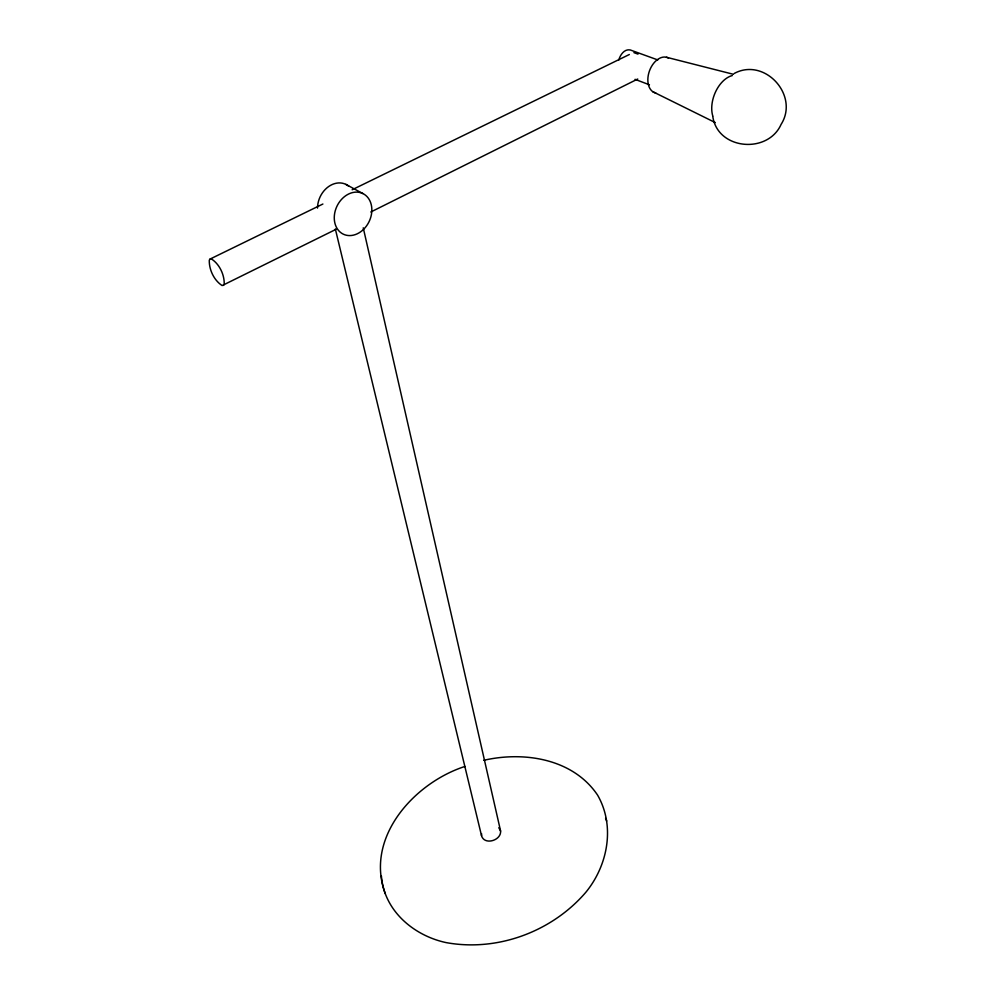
<?xml version="1.0" encoding="UTF-8"?>
<svg xmlns="http://www.w3.org/2000/svg" width="995" height="995" viewBox="0 0 995 995"><rect width="100%" height="100%" fill="white"/><g stroke="black" fill="none" stroke-linecap="round" stroke-linejoin="round"><path stroke-width="1.49" d="M363.25 227.83L500.597 831.061C501.343 840.514 484.316 845.601 481.53 835.7L335.352 229.024M481.53 835.7L481.605 833.723M618.741 60.16C620.096 55.111 624.176 48.805 630.196 49.937L657.819 59.936M322.89 204.025L210.057 259.073L209.286 260.18C209 269.695 214.062 280.403 222.146 285.577L336.024 229.323M223.39 285.428L224.198 284.383C224.584 274.831 219.447 263.986 211.288 258.874L210.057 259.073M370.787 212.01L637.745 79.015M352.143 189.759L629.35 54.514M734.26 73.431C764.757 57.014 799.557 95.47 781.087 124.4C767.804 154.3 717.445 149.946 712.781 116.378M464.963 766.436C414.169 782.841 364.481 837.753 385.289 893.721M483.781 760.304C524.042 751.051 573.12 758.675 597.609 795.154C615.432 826.161 607.796 865.563 585.756 892.378C551.877 931.768 497.326 951.991 446.046 942.588C413.609 935.611 383.995 910.612 381.396 875.998M633.914 52.635L638.006 54.116M666.476 57.262L733.502 74.314M635.046 79.339L649.436 84.799M652.819 91.702L715.305 122.596M345.887 184.386L362.876 193.552A22.549 17.823 -64.4 0 1 362.006 230.765A22.549 17.823 -64.4 0 1 334.27 217.233A22.549 17.823 -64.4 0 1 362.876 193.552M498.806 827.716L500.597 831.061M605.582 818.238L606.689 821.037M655.755 92.983A18.681 12.288 -70.3 0 1 649.499 70.807A18.681 12.288 -70.3 0 1 668.478 58.033M712.768 115.98A26.417 16.529 -69 0 1 732.308 75.558M317.529 208.092A22.276 17.798 -64.8 0 1 328.698 186.513A22.276 17.798 -64.8 0 1 348.835 186.301"/></g></svg>
